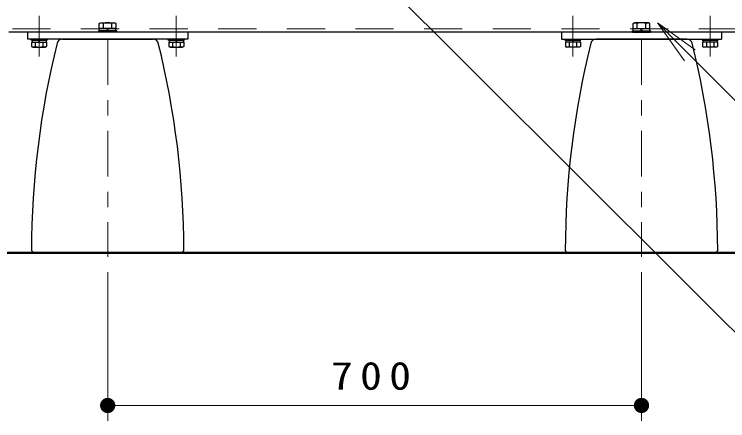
# Model space of a CAD drawing. Units: millimetres on the paper, scale 1:20. Extents: x -385 to 0, y 0 to 267.
# Drawn here: x -282.05 to -235.27, y 105.44 to 132.07 of the extents above; entities that cross this region are included whole.
import ezdxf

# ---------------------------------------------------------------- set-up
doc = ezdxf.new("R2010")
doc.units = ezdxf.units.MM
doc.linetypes.add('USER1', pattern=[4.5, 2.5, -2])
doc.linetypes.add('USER2', pattern=[6, 3, -1, 1, -1])
doc.layers.add('1_20', color=7, linetype='Continuous', lineweight=25)
doc.styles.add('ＭＳ ゴシック', font='')
doc.styles.get('ＭＳ ゴシック').set_extended_font_data('MS Gothic')

# ---------------------------------------------------------------- blocks, each defined once
blk = doc.blocks.new('filled_dot')
at = {"color": 0, "linetype": 'Continuous', "lineweight": -2, "const_width": 1.25}
blk.add_lwpolyline([(-0.625, 0, 1), (0.625, 0, 1)], format="xyb", close=True, dxfattribs=at)

msp = doc.modelspace()

# ---------------------------------------------------------------- linework, layer by layer
at = {"layer": '1_20', "color": 4, "linetype": 'USER2', "lineweight": 13}
for p, q in [((-280.425, 131.96), (-280.425, 129.297)), ((-271.425, 131.96), (-271.425, 129.297)), ((-245.425, 131.96), (-245.425, 129.297)), ((-236.425, 131.96), (-236.425, 129.297)), ((-280.425, 131.49), (-280.425, 130.149)), ((-271.425, 131.49), (-271.425, 130.149)), ((-245.425, 131.49), (-245.425, 130.149)), ((-236.425, 131.49), (-236.425, 130.149))]:
    msp.add_line(p, q, dxfattribs=at)
at = {"layer": '1_20'}
for p, q in [((-276.473, 131.458), (-276.375, 131.515)), ((-276.473, 131.14), (-276.473, 131.458)), ((-276.375, 131.515), (-275.475, 131.515)), ((-276.199, 131.14), (-276.199, 131.458)), ((-275.651, 131.14), (-275.651, 131.458)), ((-275.376, 131.458), (-275.475, 131.515)), ((-275.376, 131.14), (-275.376, 131.458)), ((-241.473, 131.458), (-241.375, 131.515)), ((-241.473, 131.14), (-241.473, 131.458)), ((-240.475, 131.515), (-241.375, 131.515)), ((-241.199, 131.14), (-241.199, 131.458)), ((-240.651, 131.14), (-240.651, 131.458)), ((-240.376, 131.458), (-240.475, 131.515)), ((-240.376, 131.14), (-240.376, 131.458)), ((-276.525, 130.99), (-276.525, 130.89)), ((-275.325, 130.99), (-276.525, 130.99)), ((-276.462, 130.99), (-276.462, 131.14)), ((-275.387, 131.14), (-276.462, 131.14)), ((-275.387, 130.99), (-276.462, 130.99)), ((-275.965, 130.99), (-275.925, 131.14)), ((-275.925, 130.99), (-275.885, 131.14)), ((-275.387, 130.99), (-275.387, 131.14)), ((-275.325, 130.89), (-275.325, 130.99)), ((-241.525, 130.89), (-241.525, 130.99)), ((-241.525, 130.99), (-240.325, 130.99)), ((-241.462, 130.99), (-241.462, 131.14)), ((-241.462, 131.14), (-240.387, 131.14)), ((-241.462, 130.99), (-240.387, 130.99)), ((-240.925, 130.99), (-240.965, 131.14)), ((-240.885, 130.99), (-240.925, 131.14)), ((-240.387, 130.99), (-240.387, 131.14)), ((-240.325, 130.99), (-240.325, 130.89)), ((-275.325, 130.89), (-276.525, 130.89)), ((-241.525, 130.89), (-240.325, 130.89)), ((-279.9, 130.44), (-280.95, 130.44)), ((-280.95, 130.365), (-280.95, 130.44)), ((-279.9, 130.365), (-280.95, 130.365)), ((-280.885, 130.365), (-280.885, 130.24)), ((-280.885, 130.365), (-279.965, 130.365)), ((-280.885, 130.24), (-279.965, 130.24)), ((-280.425, 130.365), (-280.458, 130.24)), ((-280.391, 130.365), (-280.425, 130.24)), ((-279.965, 130.365), (-279.965, 130.24)), ((-279.9, 130.44), (-279.9, 130.365)), ((-278.902, 130.44), (-272.948, 130.44)), ((-275.475, 130.44), (-276.375, 130.44)), ((-270.9, 130.44), (-271.95, 130.44)), ((-271.95, 130.365), (-271.95, 130.44)), ((-270.9, 130.365), (-271.95, 130.365)), ((-271.885, 130.365), (-271.885, 130.24)), ((-271.885, 130.365), (-270.965, 130.365)), ((-271.885, 130.24), (-270.965, 130.24)), ((-271.425, 130.365), (-271.458, 130.24)), ((-271.391, 130.365), (-271.425, 130.24)), ((-270.965, 130.365), (-270.965, 130.24)), ((-270.9, 130.44), (-270.9, 130.365)), ((-245.95, 130.44), (-244.9, 130.44)), ((-245.95, 130.44), (-245.95, 130.365)), ((-245.95, 130.365), (-244.9, 130.365)), ((-245.885, 130.365), (-245.885, 130.24)), ((-244.965, 130.365), (-245.885, 130.365)), ((-244.965, 130.24), (-245.885, 130.24)), ((-245.458, 130.365), (-245.425, 130.24)), ((-245.425, 130.365), (-245.391, 130.24)), ((-244.965, 130.365), (-244.965, 130.24)), ((-244.9, 130.365), (-244.9, 130.44)), ((-237.948, 130.44), (-243.902, 130.44)), ((-241.375, 130.44), (-240.475, 130.44)), ((-236.95, 130.44), (-235.9, 130.44)), ((-236.95, 130.44), (-236.95, 130.365)), ((-236.95, 130.365), (-235.9, 130.365)), ((-236.885, 130.365), (-236.885, 130.24)), ((-235.965, 130.365), (-236.885, 130.365)), ((-235.965, 130.24), (-236.885, 130.24)), ((-236.458, 130.365), (-236.425, 130.24)), ((-236.425, 130.365), (-236.391, 130.24)), ((-235.965, 130.365), (-235.965, 130.24)), ((-235.9, 130.365), (-235.9, 130.44)), ((-280.775, 116.44), (-280.925, 116.59)), ((-271.075, 116.44), (-270.925, 116.59)), ((-245.775, 116.44), (-245.925, 116.59)), ((-236.075, 116.44), (-235.925, 116.59)), ((-280.775, 116.44), (-271.075, 116.44)), ((-236.075, 116.44), (-245.775, 116.44))]:
    msp.add_line(p, q, dxfattribs=at)
at = {"layer": '1_20', "lineweight": 13}
for p, q in [((-238.105, 129.028), (-239.873, 131.503)), ((-239.873, 131.503), (-237.398, 129.735)), ((-239.873, 131.503), (-237.752, 129.382)), ((-275.925, 115.177), (-275.925, 105.44)), ((-240.925, 115.177), (-240.925, 105.44)), ((-240.925, 106.44), (-275.925, 106.44))]:
    msp.add_line(p, q, dxfattribs=at)
at = {"layer": '1_20', "color": 4, "linetype": 'USER1', "lineweight": 13}
msp.add_line((-234.675, 131.115), (-282.175, 131.115), dxfattribs=at)
at = {"layer": '1_20', "color": 4}
for p, q in [((-234.45, 130.89), (-282.4, 130.89)), ((-281.175, 130.89), (-281.175, 130.44)), ((-270.675, 130.89), (-270.675, 130.44)), ((-246.175, 130.89), (-246.175, 130.44)), ((-235.675, 130.89), (-246.175, 130.89)), ((-235.675, 130.89), (-235.675, 130.44)), ((-270.675, 130.44), (-281.175, 130.44)), ((-246.175, 130.44), (-235.675, 130.44))]:
    msp.add_line(p, q, dxfattribs=at)
at = {"layer": '1_20', "color": 131}
for p, q in [((-280.916, 130.24), (-280.916, 129.965)), ((-280.916, 130.24), (-279.934, 130.24)), ((-280.67, 130.24), (-280.67, 129.965)), ((-280.179, 130.24), (-280.179, 129.965)), ((-279.934, 130.24), (-279.934, 129.965)), ((-271.916, 130.24), (-271.916, 129.965)), ((-271.916, 130.24), (-270.934, 130.24)), ((-271.67, 130.24), (-271.67, 129.965)), ((-271.179, 130.24), (-271.179, 129.965)), ((-270.934, 130.24), (-270.934, 129.965)), ((-245.916, 130.24), (-245.916, 129.965)), ((-244.934, 130.24), (-245.916, 130.24)), ((-245.67, 130.24), (-245.67, 129.965)), ((-245.179, 130.24), (-245.179, 129.965)), ((-244.934, 130.24), (-244.934, 129.965)), ((-236.916, 130.24), (-236.916, 129.965)), ((-235.934, 130.24), (-236.916, 130.24)), ((-236.67, 130.24), (-236.67, 129.965)), ((-236.179, 130.24), (-236.179, 129.965)), ((-235.934, 130.24), (-235.934, 129.965)), ((-280.916, 129.965), (-280.837, 129.92)), ((-280.837, 129.92), (-280.012, 129.92)), ((-279.934, 129.965), (-280.012, 129.92)), ((-271.916, 129.965), (-271.837, 129.92)), ((-271.837, 129.92), (-271.012, 129.92)), ((-270.934, 129.965), (-271.012, 129.92)), ((-245.916, 129.965), (-245.837, 129.92)), ((-245.012, 129.92), (-245.837, 129.92)), ((-244.934, 129.965), (-245.012, 129.92)), ((-236.916, 129.965), (-236.837, 129.92)), ((-236.012, 129.92), (-236.837, 129.92)), ((-235.934, 129.965), (-236.012, 129.92))]:
    msp.add_line(p, q, dxfattribs=at)
at = {"layer": '1_20', "linetype": 'USER2', "lineweight": 13}
for p, q in [((-275.925, 130.44), (-275.925, 116.177)), ((-240.925, 130.44), (-240.925, 116.177))]:
    msp.add_line(p, q, dxfattribs=at)
at = {"layer": '1_20', "lineweight": 50}
msp.add_line((-288.425, 116.44), (-228.425, 116.44), dxfattribs=at)
at = {"layer": '1_20', "lineweight": 13}
for points in [[(-258.425, 134.803), (-231.741, 108.211), (-192.184, 108.211)], [(-239.873, 131.503), (-231.243, 122.872), (-206.997, 122.872)]]:
    msp.add_lwpolyline(points, dxfattribs=at)
at = {"layer": '1_20'}
for centre, radius, start, end in [((-276.336, 131.221), 0.274, 60, 120), ((-275.925, 130.825), 0.69, 66.5735, 113.4265), ((-275.513, 131.221), 0.274, 60, 120), ((-241.336, 131.221), 0.274, 60, 120), ((-240.925, 130.825), 0.69, 66.5735, 113.4265), ((-240.513, 131.221), 0.274, 60, 120), ((-224.05, 116.44), 56.875, 166.0257, 179.8491), ((-278.902, 130.09), 0.35, 90, 166.0257), ((-272.948, 130.09), 0.35, 13.9743, 90), ((-327.8, 116.44), 56.875, 0.1509, 13.9743), ((-189.05, 116.44), 56.875, 166.0257, 179.8491), ((-243.902, 130.09), 0.35, 90, 166.0257), ((-237.948, 130.09), 0.35, 13.9743, 90), ((-292.8, 116.44), 56.875, 0.1509, 13.9743)]:
    msp.add_arc(centre, radius, start, end, dxfattribs=at)
at = {"layer": '1_20', "color": 131}
for centre, radius, start, end in [((-280.793, 130.178), 0.245, 240, 300), ((-280.425, 130.609), 0.689, 249.136, 290.864), ((-280.057, 130.178), 0.245, 240, 300), ((-271.793, 130.178), 0.245, 240, 300), ((-271.425, 130.609), 0.689, 249.136, 290.864), ((-271.057, 130.178), 0.245, 240, 300), ((-245.793, 130.178), 0.245, 240, 300), ((-245.425, 130.609), 0.689, 249.136, 290.864), ((-245.057, 130.178), 0.245, 240, 300), ((-236.793, 130.178), 0.245, 240, 300), ((-236.425, 130.609), 0.689, 249.136, 290.864), ((-236.057, 130.178), 0.245, 240, 300)]:
    msp.add_arc(centre, radius, start, end, dxfattribs=at)

# ---------------------------------------------------------------- block references
at = {"layer": '1_20', "lineweight": 13, "xscale": 0.4, "yscale": 0.4}
msp.add_blockref('filled_dot', (-275.925, 106.44), dxfattribs=at)
at = {"layer": '1_20', "lineweight": 13, "xscale": 0.4, "yscale": 0.4, "rotation": 180}
msp.add_blockref('filled_dot', (-240.925, 106.44), dxfattribs=at)

# ---------------------------------------------------------------- texts
at = {"layer": '1_20', "insert": (-258.425, 107.44), "char_height": 1.833, "attachment_point": 8, "style": 'ＭＳ ゴシック'}
msp.add_mtext('\\T1.33;\\W1.15;700', dxfattribs=at)

doc.saveas('drawing.dxf')
